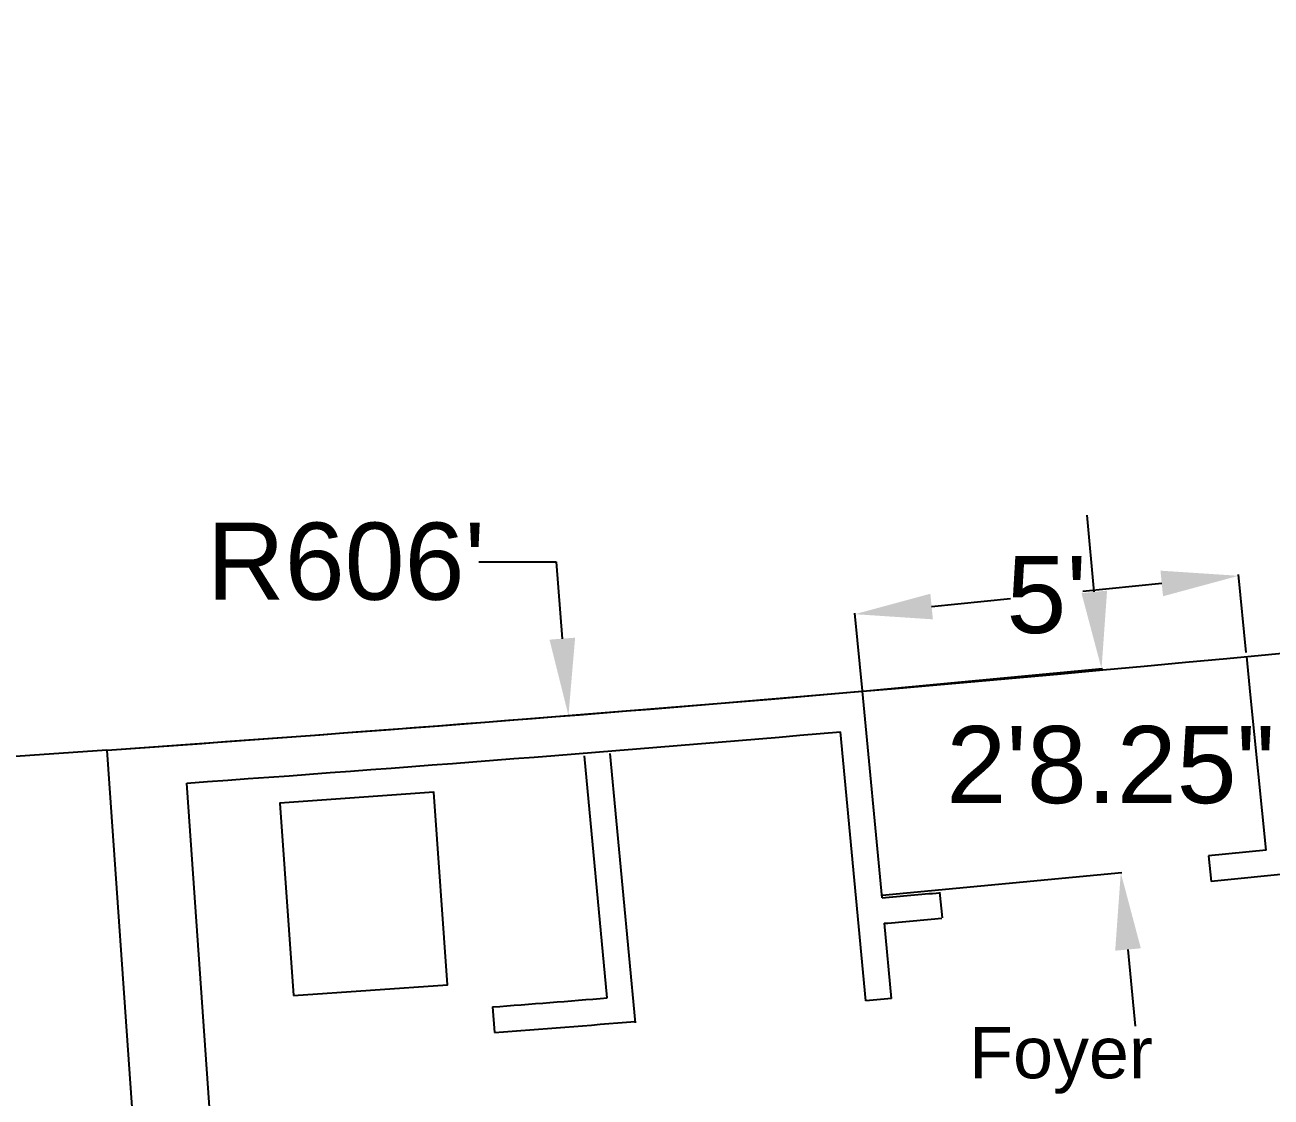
# Model space of a CAD drawing. Header units: inches. Extents: x -506 to 775, y 0 to 7618.
# Drawn here: x -12.8 to 180.9, y 309.4 to 476.1 of the extents above; entities that cross this region are included whole.
import ezdxf

# ---------------------------------------------------------------- set-up
doc = ezdxf.new("R2010")
doc.units = ezdxf.units.IN
doc.header["$MEASUREMENT"] = 0
doc.layers.add('annotation', color=7, linetype='Continuous')
doc.layers.add('appliance', color=7, linetype='Continuous')
doc.styles.get("Standard").update_dxf_attribs({"font": 'arial.ttf'})
doc.dimstyles.get("Standard").update_dxf_attribs({"dimtxt": 12, "dimasz": 12, "dimexe": 0.18, "dimexo": 0.0625, "dimgap": 0.09, "dimtad": 0, "dimtih": 1, "dimtoh": 1, "dimdec": 4, "dimzin": 0, "dimdsep": 46, "dimlunit": 4, "dimtxsty": 'Standard', "dimcen": 0.09, "dimadec": 0, "dimazin": 0, "dimtfac": 1, "dimtdec": 4, "dimtofl": 0, "dimtmove": 0, "dimatfit": 3, "dimfxl": 1, "dimtolj": 1, "dimtzin": 0, "dimarcsym": 0})

# ---------------------------------------------------------------- blocks, each defined once
blk = doc.blocks.new('*D7')
at = {"layer": 'annotation', "color": 0, "lineweight": -2, "transparency": 16777216}
for p, q in [((-0.06, 363.34), (-57.22, 359.36)), ((-56.21, 347.4), (-45.67, 196.25)), ((-33.14, 16.45), (-43.67, 167.6)), ((24.68, 8.45), (-32.48, 4.47))]:
    blk.add_line(p, q, dxfattribs=at)
at = {"layer": 'annotation', "color": 0, "transparency": 16777216}
for points in [[(-54.21, 347.54), (-58.2, 347.26), (-57.04, 359.37)], [(-31.14, 16.59), (-35.13, 16.31), (-32.3, 4.48)]]:
    blk.add_solid(points, dxfattribs=at)
at = {"layer": 'Defpoints', "color": 0, "transparency": 16777216}
for p in [(0, 363.35), (24.74, 8.46), (-32.3, 4.48)]:
    blk.add_point(p, dxfattribs=at)
at = {"layer": 'annotation', "color": 0, "transparency": 16777216, "insert": (-44.67, 181.93), "char_height": 12, "attachment_point": 5}
blk.add_mtext('\\A1;29\'-7{\\H1.000000x;\\S3/4;}"', dxfattribs=at)
blk = doc.blocks.new('*D14')
at = {"layer": 'annotation', "color": 0, "lineweight": -2, "transparency": 16777216}
for p, q in [((177.09, 378.53), (175.87, 390.62)), ((163.95, 389.25), (151.67, 388.02)), ((128.17, 385.66), (140.45, 386.89)), ((117.42, 372.55), (116.21, 384.65))]:
    blk.add_line(p, q, dxfattribs=at)
at = {"layer": 'annotation', "color": 0, "transparency": 16777216}
for points in [[(163.75, 391.24), (164.15, 387.26), (175.89, 390.44)], [(127.97, 387.65), (128.37, 383.67), (116.23, 384.47)]]:
    blk.add_solid(points, dxfattribs=at)
at = {"layer": 'Defpoints', "color": 0, "transparency": 16777216}
for p in [(175.89, 390.44), (177.09, 378.47), (117.43, 372.49)]:
    blk.add_point(p, dxfattribs=at)
at = {"layer": 'annotation', "color": 0, "transparency": 16777216, "insert": (146.06, 387.45), "char_height": 12, "attachment_point": 5}
blk.add_mtext("\\A1;5'", dxfattribs=at)
blk = doc.blocks.new('*D15')
at = {"layer": 'annotation', "color": 0, "lineweight": -2, "transparency": 16777216}
for p, q in [((153.46, 387.94), (152.33, 399.89)), ((117.49, 372.5), (154.76, 376.01)), ((120.48, 340.77), (157.76, 344.29)), ((158.7, 332.33), (159.83, 320.38))]:
    blk.add_line(p, q, dxfattribs=at)
at = {"layer": 'annotation', "color": 0, "transparency": 16777216}
for points in [[(155.45, 388.13), (151.47, 387.75), (154.59, 375.99)], [(160.7, 332.51), (156.71, 332.14), (157.58, 344.27)]]:
    blk.add_solid(points, dxfattribs=at)
at = {"layer": 'Defpoints', "color": 0, "transparency": 16777216}
for p in [(117.43, 372.49), (157.58, 344.27), (120.42, 340.77)]:
    blk.add_point(p, dxfattribs=at)
at = {"layer": 'annotation', "color": 0, "transparency": 16777216, "insert": (156, 361), "char_height": 12, "attachment_point": 5}
blk.add_mtext('\\A1;2\'8.25"', dxfattribs=at)
blk = doc.blocks.new('*D18')
at = {"layer": 'annotation', "color": 0, "lineweight": -2, "transparency": 16777216}
for p, q in [((57.79, 392.63), (69.79, 392.63)), ((69.79, 392.63), (70.74, 380.66))]:
    blk.add_line(p, q, dxfattribs=at)
at = {"layer": 'annotation', "color": 0, "transparency": 16777216}
blk.add_solid([(72.74, 380.82), (68.75, 380.51), (71.7, 368.7)], dxfattribs=at)
at = {"layer": 'Defpoints', "color": 0, "transparency": 16777216}
for p in [(-505.73, 7617.74), (71.7, 368.7)]:
    blk.add_point(p, dxfattribs=at)
at = {"layer": 'annotation', "color": 0, "transparency": 16777216, "insert": (37.11, 392.63), "char_height": 12, "attachment_point": 5}
blk.add_mtext("\\A1;R606'", dxfattribs=at)

msp = doc.modelspace()

# ---------------------------------------------------------------- linework, layer by layer
for p, q in [((177.7491, 371.90448), (177.18564, 377.87796)), ((120.45625, 340.38123), (117.42755, 372.48979)), ((180.16618, 347.7704), (177.7491, 371.90448)), ((117.95291, 324.32628), (114.00551, 366.17439)), ((21.22679, 58.86093), (0, 363.34735)), ((77.73135, 324.79282), (74.18228, 362.41799)), ((82.11201, 320.94552), (78.1646, 362.79363)), ((33.20022, 59.65985), (12.38753, 358.20628)), ((180.16618, 347.7704), (171.21098, 346.87351)), ((171.21098, 346.87351), (171.6096, 342.89342)), ((184.54489, 344.18892), (171.6096, 342.89342)), ((129.41648, 341.22642), (129.79213, 337.24396)), ((121.93523, 324.70192), (120.83191, 336.39877)), ((121.93523, 324.70192), (117.95291, 324.32628)), ((59.91081, 323.39848), (60.22079, 319.40105))]:
    msp.add_line(p, q)
for radius, start, end in [(7272, 273.987832345, 277.250161448), (7272, 273.987832345, 274.91584903), (7278, 274.082301934, 274.884747778), (7304.25, 274.917936349, 274.988535923), (7308.25, 274.917936349, 274.988535923), (7316.25, 274.43412411, 274.574108778), (7320.25, 274.43412411, 274.605865006)]:
    msp.add_arc((-505.7285, 7617.74069), radius, start, end)
at = {"layer": 'appliance'}
msp.add_lwpolyline([(28.93473, 325.17542), (52.87627, 326.84957), (50.78357, 356.77649), (26.84204, 355.10234)], close=True, dxfattribs=at)

# ---------------------------------------------------------------- texts
at = {"layer": 'annotation', "color": 143, "true_color": 0x7aafdf}
msp.add_text('Foyer', height=8, dxfattribs=at).set_placement((134, 312.3))

# ---------------------------------------------------------------- dimensions: what is measured, and where the dimension line sits
dim = msp.add_radius_dim(center=(-505.7285, 7617.74069), mpoint=(71.69651, 368.70183), dimstyle='Standard', dxfattribs=at)
dim.commit()
dim.dimension.update_dxf_attribs({"geometry": '*D18', "text_midpoint": (37.11419, 392.62605), "dimtype": 164})
dim = msp.add_linear_dim(base=(157.57777, 344.2734), p1=(117.42755, 372.48979), p2=(120.41973, 340.7684), angle=275.3885918, text='2\'8.25"', dimstyle='Standard', dxfattribs=at)
dim.commit()
dim.dimension.update_dxf_attribs({"geometry": '*D15', "text_midpoint": (156, 361), "dimtype": 161})
dim = msp.add_aligned_dim(p1=(117.42755, 372.48979), p2=(177.09201, 378.46533), distance=12.03679, text="5'", dimstyle='Standard', dxfattribs=at)
dim.commit()
dim.dimension.update_dxf_attribs({"geometry": '*D14', "text_midpoint": (146.06027, 387.45444)})
dim = msp.add_aligned_dim(p1=(0, 363.34735), p2=(24.7405, 8.45868), distance=-57.18056, dimstyle='Standard', dxfattribs=at)
dim.commit()
dim.dimension.update_dxf_attribs({"geometry": '*D7', "text_midpoint": (-44.67187, 181.92641)})

doc.saveas('drawing.dxf')
